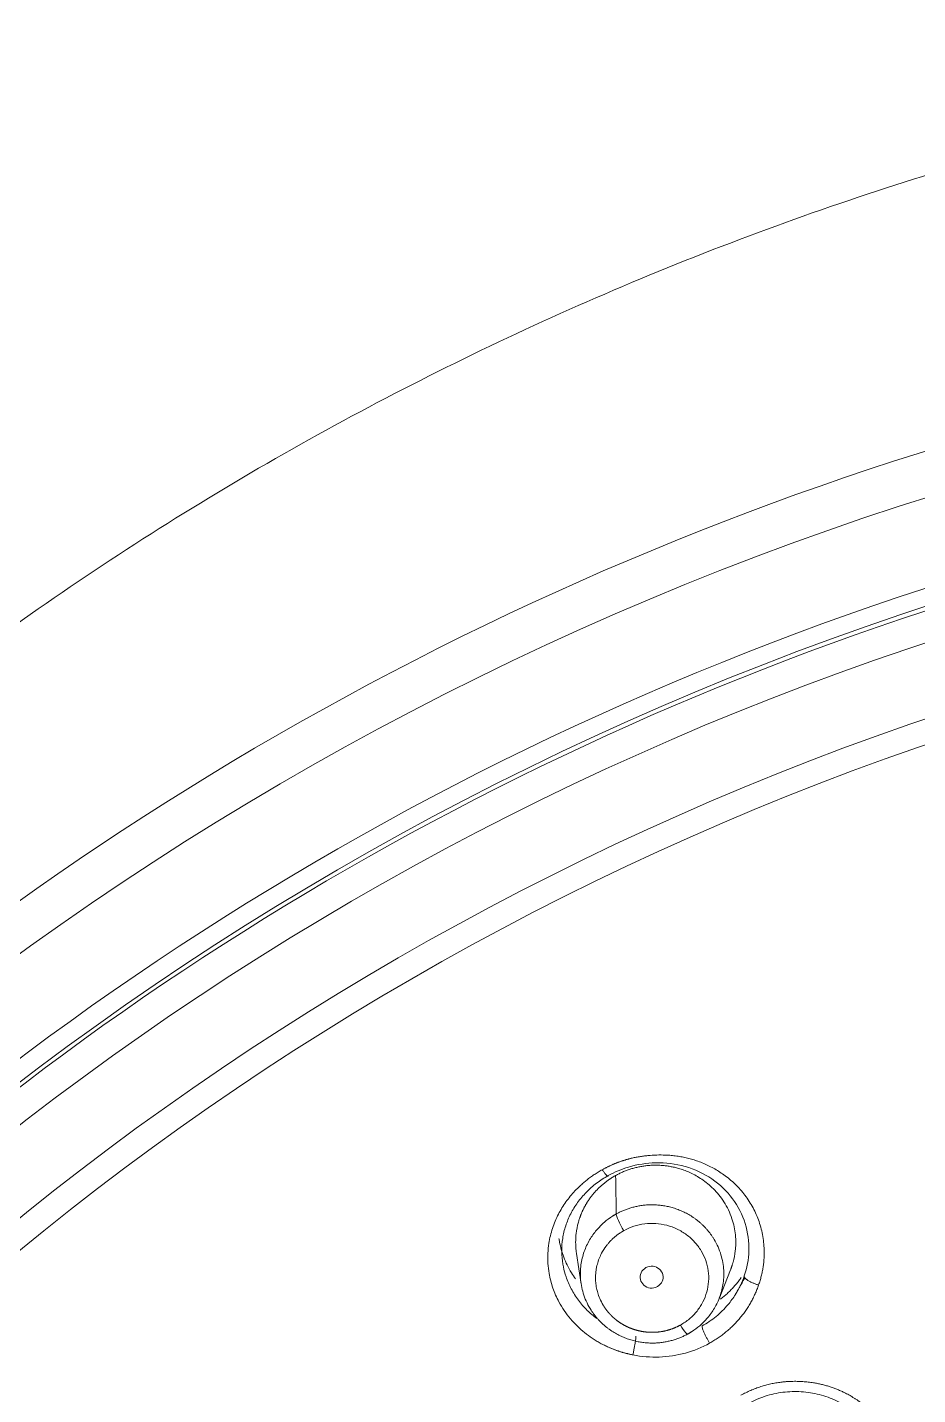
# Model space of a CAD drawing. Extents: x 6534 to 7663, y 0 to 827.
# Drawn here: x 7066.26 to 7083.89, y 572.46 to 599.53 of the extents above; entities that cross this region are included whole.
import ezdxf

# ---------------------------------------------------------------- set-up
doc = ezdxf.new("R2010")
doc.units = 0
doc.header["$LTSCALE"] = 30
doc.header["$MEASUREMENT"] = 0
doc.layers.add('1', color=7, linetype='CONTINUOUS')

msp = doc.modelspace()

# ---------------------------------------------------------------- linework, layer by layer
at = {"layer": '1', "color": 7, "linetype": 'Continuous', "lineweight": 18}
for p, q in [((7077.131693203306, 575.255444327156), (7077.224787135315, 574.6447065687166)), ((7079.95435511771, 574.3540825670066), (7080.182347776281, 574.9300883369456))]:
    msp.add_line(p, q, dxfattribs=at)
for centre, major_axis, ratio, start_param, end_param in [((7103.394459073822, 533.9208478015898), (62.57703589943, 0), 0.9614659969169174, 0, 3.141593206870928), ((7103.394459073841, 533.3074807273692), (-60.5, 3.704556567420745e-15), 0.961465996916715, 4.724169612243257, 7.004196626651515), ((7103.394459073841, 533.4449426646229), (-59.925, 3.669347971945257e-15), 0.961465996916715, 4.712388980381598, 7.853981633974484), ((7103.394459073841, 533.4449426646229), (60, 0), 0.9614659969167146, 1.582576958653465, 4.712388980385212), ((7078.068301900541, 575.7857650022361), (-0.145275561984949, 0.262473041258831), 0.1371879423912146, 0.2512741829034273, 1.813157688208931), ((7079.189912094931, 573.9179097089914), (0.1452788578649678, -0.2624712338092514), 0.1371383839065655, 4.955865852277087, 6.413130443334862)]:
    msp.add_ellipse(centre, major_axis=major_axis, ratio=ratio, start_param=start_param, end_param=end_param, dxfattribs=at)
at = {"layer": '1', "color": 7, "linetype": 'Continuous', "lineweight": 13}
for centre, major_axis, ratio, start_param, end_param in [((7103.394459073841, 533.6013644797072), (61.96284250743, 0), 0.9614659969167147, 1.570796326794897, 3.141592647523717), ((7103.394459073841, 533.3074807273701), (59.42499999999999, 0), 0.9614659969167147, 1.570796326794897, 4.701939975486441), ((7103.394459073841, 533.3074807273701), (57.94795379563, 0), 0.9614659969167149, 1.57918664313506, 4.71238898038469), ((7103.394459073841, 533.3518733314663), (57.40309474942, 0), 0.961465996916715, 1.579486275231988, 4.71238898038469)]:
    msp.add_ellipse(centre, major_axis=major_axis, ratio=ratio, start_param=start_param, end_param=end_param, dxfattribs=at)
at = {"layer": '1', "color": 7, "linetype": 'Continuous', "lineweight": 18}
for points, knots in [([(7040.495335583485, 539.0743954198838), (7040.495375012621, 540.309430454327), (7040.534796826194, 541.5291684444405), (7040.686484201206, 543.9334229945171), (7040.798743865589, 545.1180097375191), (7041.090070420118, 547.4485429585166), (7041.269138391587, 548.5944749603523), (7041.688030480564, 550.8446601210444), (7041.92785819816, 551.9489164474094), (7042.462257589615, 554.1133232350858), (7042.756832091029, 555.1734740508969), (7043.394802916262, 557.2477842420617), (7043.738198948302, 558.2619449232602), (7044.468017032275, 560.2428928300337), (7044.854436149557, 561.2096823939096), (7045.664681619643, 563.0950047734973), (7046.088504226211, 564.013545330567), (7046.968144339496, 565.802033941552), (7047.42395665303, 566.6719828571554), (7048.362356762838, 568.3632709763847), (7048.844941778659, 569.1846128408574), (7049.831911688843, 570.7790216661501), (7050.336296433697, 571.5520898611239), (7051.362140086173, 573.0505844892932), (7051.883602071682, 573.7760104967151), (7052.939138273059, 575.180118913202), (7053.473216793484, 575.858799805736), (7054.549796562025, 577.170545816813), (7055.092300860035, 577.8036104396774), (7056.181815033537, 579.0254451074811), (7056.728823316695, 579.6142161231642), (7057.549980359592, 580.4652658228574), (7057.960722739201, 580.882766774042), (7058.439644645401, 581.3560724523231), (7058.678968390118, 581.5893143717644), (7058.798587553228, 581.7050868430683), (7058.858385415593, 581.762761489636), (7058.8882812873, 581.7915459824476), (7058.90322844211, 581.805925029596), (7058.910701822235, 581.8131112544011), (7058.914438462725, 581.8167035422425), (7058.916306770544, 581.8184994800408), (7058.917240921344, 581.8193973974112), (7058.917707995965, 581.8198463432145), (7058.917908170636, 581.8200387457987), (7058.91804162038, 581.8201670135745), (7058.918085154385, 581.8202088570283), (7060.391353624219, 583.2362562935996), (7061.935578980003, 584.579582447865), (7065.149731560021, 587.1093747791838), (7066.819638995216, 588.295825456878), (7070.267654048701, 590.5017266190671), (7072.045753489288, 591.5211722196932), (7075.691867594142, 593.3845618922883), (7077.559857124787, 594.2284906248278), (7081.366919940774, 595.7340607277933), (7083.306026174405, 596.3957117632513), (7087.236181198474, 597.5323435133882), (7089.227212620797, 598.0073103628883), (7093.241699393961, 598.7678179924224), (7095.265149276751, 599.0533504100717), (7099.32495960107, 599.4339423720653), (7101.361314811398, 599.5289927203166), (7103.394459970206, 599.5291235079126)], [0, 0, 0, 0, 0.03125000000024419, 0.03125000000024419, 0.06250000000048839, 0.06250000000048839, 0.09375000000073258, 0.09375000000073258, 0.1250000000009767, 0.1250000000009767, 0.1562500000012209, 0.1562500000012209, 0.1875000000014651, 0.1875000000014651, 0.2187500000017093, 0.2187500000017093, 0.2500000000019535, 0.2500000000019535, 0.2812500000021977, 0.2812500000021977, 0.3125000000024419, 0.3125000000024419, 0.3437500000026861, 0.3437500000026861, 0.3750000000029302, 0.3750000000029302, 0.4062500000031744, 0.4062500000031744, 0.4375000000034186, 0.4375000000034186, 0.4687500000036628, 0.4687500000036628, 0.4843750000037849, 0.4921875000038459, 0.4960937500038763, 0.4980468750038917, 0.4990234375038993, 0.4995117187539029, 0.4997558593789049, 0.4998779296914058, 0.499938964847656, 0.4999694824257812, 0.4999847412148437, 0.4999923706093749, 0.4999961853066406, 0.4999961853066406, 0.5000000000039063, 0.5000000000039063, 0.562500000003418, 0.562500000003418, 0.6250000000029298, 0.6250000000029298, 0.6875000000024415, 0.6875000000024415, 0.7500000000019531, 0.7500000000019531, 0.8125000000014648, 0.8125000000014648, 0.8750000000009766, 0.8750000000009766, 0.9375000000004883, 0.9375000000004883, 1, 1, 1, 1]), ([(7077.760654142265, 576.7947041895764), (7077.887165211493, 576.8649245961574), (7078.190846234127, 576.9924722293308), (7078.717622404554, 577.075202046331), (7079.296206923289, 577.0016935618828), (7079.829210023788, 576.7541776871735), (7080.244940535671, 576.3575732553277), (7080.500276461714, 575.8564424987162), (7080.572956224225, 575.3186982008879), (7080.508713917177, 574.9674787904955), (7080.454107375454, 574.8070733988457)], [0, 0, 0, 0, 0.09819193292915161, 0.2204541814239058, 0.3538519595590454, 0.4891402234744932, 0.622712054135574, 0.7537966507390216, 0.8824981850880207, 1, 1, 1, 1]), ([(7077.906932393988, 576.7967725860831), (7077.918198163903, 576.8029270046127), (7077.940754036248, 576.8152491343699), (7077.975210756233, 576.8327301103986), (7078.010146710317, 576.8494832996375), (7078.045587173183, 576.8654204801128), (7078.081501536954, 576.8805460285453), (7078.117873559221, 576.8948399155347), (7078.154682487425, 576.9082891790222), (7078.191908141791, 576.9208794842871), (7078.229529558499, 576.9325974132703), (7078.267525364617, 576.9434298696119), (7078.305873688196, 576.9533642589317), (7078.344552193994, 576.9623884606012), (7078.3835380861, 576.970490855429), (7078.42280812016, 576.9776603381624), (7078.462338613688, 576.9838863338969), (7078.502105457595, 576.9891588132355), (7078.542084128071, 576.9934683075703), (7078.582249699073, 576.9968059240914), (7078.62257685533, 576.9991633606082), (7078.66303990591, 577.0005329201367), (7078.703612798309, 577.0009075252506), (7078.744269133122, 577.0002807321666), (7078.784982179144, 576.9986467445378), (7078.82572488937, 576.9960004270197), (7078.866469916211, 576.9923373182482), (7078.907189632127, 576.9876536445067), (7078.947856132516, 576.9819463292174), (7078.988441307519, 576.975213016372), (7079.028916658224, 576.9674520400099), (7079.069254072318, 576.9586625938232), (7079.128236538088, 576.9442455818794), (7079.208268103244, 576.9210080049029), (7079.310790191954, 576.8840075809894), (7079.419089649984, 576.8361112612779), (7079.531647237928, 576.7756743713753), (7079.646578140682, 576.7011063475461), (7079.761594773366, 576.6109453299055), (7079.873984184853, 576.5039604696026), (7079.980612289242, 576.3792002718255), (7080.114061496661, 576.1832222593162), (7080.232612422827, 575.9154735969009), (7080.291455139744, 575.595176180484), (7080.285377646116, 575.3181694010859), (7080.251473652684, 575.1454356686154), (7080.226568738473, 575.0583676214551), (7080.220400950464, 575.037924976717), (7080.213944229743, 575.0175895376788), (7080.207200773722, 574.9973646038584), (7080.200172866384, 574.9772539485157), (7080.19286282854, 574.9572611621702), (7080.187219612044, 574.9424862978467), (7080.184037022023, 574.9343685378863), (7080.183440513423, 574.9328543492315)], [0, 0, 0, 0, 0.009977152267293826, 0.01997585381186238, 0.02999613905265555, 0.04003804242896191, 0.050101598401034, 0.06018684145068962, 0.07029380608191242, 0.08042252682146328, 0.09057303821945976, 0.1007453748499764, 0.1109395713116215, 0.1211556622281207, 0.1313936822488898, 0.1416536660496081, 0.1519356483327796, 0.1622396638282983, 0.1725657472939997, 0.1829139335162182, 0.1932842573103332, 0.2036767535213102, 0.2140914570242411, 0.2245284027248808, 0.2349876255601726, 0.2454691604987795, 0.2559730425416045, 0.266499306722307, 0.2770479881078175, 0.2876191217988472, 0.2982127429303947, 0.3088288866722455, 0.3194675882294717, 0.3450771297115869, 0.3731688508550203, 0.4037442441292488, 0.4368049302541291, 0.4723526690310947, 0.5103893666180854, 0.5509170805522745, 0.5939380232981843, 0.6394545648019403, 0.7382322586728326, 0.8244477109200401, 0.8980538572845586, 0.9590120535341338, 0.964701040683793, 0.9703837556618091, 0.9760601970319853, 0.9817303633744386, 0.9873942532856248, 0.9930518653783732, 0.9987031982819145, 1, 1, 1, 1]), ([(7076.871206723485, 574.9873389150916), (7076.867550635641, 575.0051840723613), (7076.864201990545, 575.023075449632), (7076.846855232512, 575.1253774537727), (7076.8393711078, 575.2105882571909), (7076.838207175261, 575.3809366118571), (7076.844563158224, 575.4660685588447), (7076.870915627388, 575.6345606012496), (7076.890897880756, 575.7179229254039), (7076.944142323293, 575.8812079303739), (7076.977446957253, 575.9611275473135), (7077.056692818824, 576.1158773531188), (7077.102608577701, 576.1907093805839), (7077.206114147596, 576.3336572555572), (7077.263742452467, 576.4017579067272), (7077.389512179507, 576.5297110209935), (7077.457622524542, 576.5895757526146), (7077.602819607687, 576.6996733592846), (7077.6799596578, 576.749880775546), (7077.76068977938, 576.7946449621409)], [0, 0, 0, 0, 0.0258751233968561, 0.0258751233968561, 0.1476407329722491, 0.1476407329722491, 0.2694063425476421, 0.2694063425476421, 0.3911719521230351, 0.3911719521230351, 0.5129375616984281, 0.5129375616984281, 0.634703171273821, 0.634703171273821, 0.756468780849214, 0.756468780849214, 0.878234390424607, 0.878234390424607, 1, 1, 1, 1]), ([(7077.131650024543, 575.255736899645), (7077.125810852949, 575.2940822124974), (7077.111223226, 575.4242008565288), (7077.115791032314, 575.6320275303397), (7077.149754484671, 575.8048699913684), (7077.174711281648, 575.8920542065434), (7077.180883162799, 575.9124960129307), (7077.187343602533, 575.9328299994017), (7077.194090429782, 575.9530528953751), (7077.201121348657, 575.9731609610567), (7077.208434038144, 575.9931506378175), (7077.216026126516, 576.0130183748201), (7077.223895199255, 576.0327606759706), (7077.232038798019, 576.0523740879185), (7077.240454422007, 576.0718552038056), (7077.249139528684, 576.0912006627855), (7077.258091534683, 576.1104071506529), (7077.267307816656, 576.129471400161), (7077.276785712149, 576.1483901914012), (7077.286522520464, 576.1671603521481), (7077.296515503533, 576.1857787581994), (7077.306761886784, 576.204242333693), (7077.317258860015, 576.2225480514144), (7077.328003578267, 576.2406929330923), (7077.338993162688, 576.2586740496749), (7077.350224701411, 576.2764885215943), (7077.361695250424, 576.2941335190176), (7077.373401834438, 576.3116062620852), (7077.385341447762, 576.3289040211312), (7077.397511055166, 576.3460241168946), (7077.409907592753, 576.3629639207143), (7077.422527968828, 576.3797208547112), (7077.435369064759, 576.3962923919585), (7077.448427735837, 576.4126760566346), (7077.461700812151, 576.4288694241691), (7077.475185099435, 576.4448701213673), (7077.488877379928, 576.4606758265313), (7077.502774413235, 576.4762842695595), (7077.51687293717, 576.4916932320407), (7077.531169668613, 576.5069005473297), (7077.545661304353, 576.5219041006126), (7077.560344521932, 576.5367018289617), (7077.575215980482, 576.5512917213741), (7077.590272321566, 576.5656718188029), (7077.605510170008, 576.5798402141704), (7077.620926134719, 576.5937950523753), (7077.636516809527, 576.6075345302847), (7077.652278773993, 576.6210568967144), (7077.668208594231, 576.6343604523986), (7077.684302823713, 576.6474435499526), (7077.70055800409, 576.6603045938004), (7077.716970665952, 576.672942040178), (7077.733537329772, 576.6853543968145), (7077.750254506158, 576.6975402237454), (7077.76711869865, 576.7094981298701), (7077.784126397018, 576.7212267853015), (7077.801274105898, 576.7327248748456), (7077.818558241792, 576.7439912707496), (7077.835975520426, 576.7550243884834), (7077.853521517216, 576.7658245861899), (7077.87119603398, 576.7763852245712), (7077.888983108262, 576.7867259734162), (7077.900951600675, 576.7934250036383), (7077.906932393986, 576.7967725860872)], [0, 0, 0, 0, 0.06387296555597288, 0.2155849419791053, 0.3414474699668297, 0.3531749951731586, 0.3648892210646011, 0.3765901587306967, 0.3882778192549716, 0.3999522137149693, 0.4116133531823017, 0.4232612487226978, 0.4348959113960383, 0.4465173522564075, 0.458125582352142, 0.4697206127258645, 0.4813024544145481, 0.4928711184495367, 0.5044266158566093, 0.5159689576560343, 0.5274981548625888, 0.539014218485628, 0.5505171595291283, 0.5620069889917177, 0.5734837178667501, 0.5849473571423329, 0.5963979178013736, 0.6078354108216472, 0.6192598471758304, 0.6306712378315412, 0.6420695937514073, 0.6534549258930982, 0.6648272452093916, 0.6761865626481988, 0.6875328891526369, 0.6988662356610645, 0.7101866131071366, 0.721494032419861, 0.7327885045236208, 0.7440700403382748, 0.7553386507791537, 0.7665943467571527, 0.7778371391787517, 0.7890670389460953, 0.8002840569570201, 0.811488204105119, 0.822679491279792, 0.8338579293662983, 0.845023529245803, 0.8561763017954337, 0.867316257888346, 0.8784434083937462, 0.8895577641769775, 0.9006593360995505, 0.911748135019215, 0.9228241717899964, 0.9338874572622622, 0.9449380022827716, 0.95597581769473, 0.9670009143378535, 0.9780133030484056, 0.989012994659269, 1, 1, 1, 1]), ([(7079.338961609481, 573.660412847004), (7079.343993670871, 573.6632355090683), (7079.354026083326, 573.6688630457488), (7079.368889606758, 573.6775019321071), (7079.383556718094, 573.6862462855215), (7079.398017968772, 573.6951078869142), (7079.4637725927, 573.7364747440938), (7079.580575971208, 573.8230145647431), (7079.734984887928, 573.9777255671179), (7079.872925195084, 574.1711000961509), (7079.981664423102, 574.4032116829467), (7080.047096574837, 574.670633194783), (7080.054608148149, 574.9654947577897), (7079.990778364335, 575.2744846606915), (7079.887778527502, 575.4894956676749), (7079.803727177194, 575.6145721219741), (7079.769451146452, 575.6611914416903), (7079.733533859635, 575.7059823990189), (7079.696087932444, 575.7489144320007), (7079.657227659924, 575.7899554869996), (7079.617065598057, 575.8290815525011), (7079.575713096901, 575.8662738712824), (7079.533279815863, 575.9015193976375), (7079.489873533936, 575.9348103881589), (7079.445599907714, 575.9661442140346), (7079.400562268467, 575.9955231090853), (7079.354861433613, 576.0229539305542), (7079.30859553855, 576.048447913759), (7079.261859886583, 576.0720204269651), (7079.214746816841, 576.0936907260725), (7079.167345589458, 576.1134817104175), (7079.119742287393, 576.1314196804583), (7079.072019734214, 576.1475340981519), (7079.024257427171, 576.1618573507631), (7078.976531484823, 576.1744245187542), (7078.928914608529, 576.1852731483755), (7078.881476057053, 576.1944430294839), (7078.834281633553, 576.201975979086), (7078.787393684239, 576.2079156310242), (7078.740871107944, 576.2123072321851), (7078.694769375914, 576.2151974455451), (7078.64914056107, 576.2166341603302), (7078.60403337607, 576.2166663095118), (7078.55949321946, 576.2153436948179), (7078.515562229243, 576.2127168193952), (7078.472279343228, 576.2088367282263), (7078.429680365502, 576.2037548563467), (7078.38779803839, 576.1975228849301), (7078.346662119419, 576.1901926051055), (7078.306299462391, 576.1818157899093), (7078.266734103009, 576.1724440727335), (7078.227987345093, 576.1621288379179), (7078.190077859356, 576.1509211024295), (7078.153021748676, 576.1388714650279), (7078.116832746091, 576.1260298430502), (7078.081521935926, 576.1124460189062), (7078.04709922338, 576.098167261026), (7078.013568422352, 576.0832466620536), (7077.980945647531, 576.067712376343), (7077.94919264463, 576.0516796088291), (7077.928546933617, 576.0404351932716), (7077.918302885817, 576.0348559070749)], [0, 0, 0, 0, 0.003921000545084681, 0.007817292290330598, 0.01168887594170508, 0.01553575219348022, 0.01935792172815589, 0.0645734700890067, 0.1143709538807763, 0.1687502678156348, 0.2277112995391251, 0.2912537746686522, 0.3593770619688182, 0.4320799400124337, 0.5093603261506285, 0.5227661516119365, 0.5360504364814543, 0.5492131542229054, 0.562254279698988, 0.5751737891221093, 0.5879716600059914, 0.6006478711181359, 0.6132024024331837, 0.6256352350871179, 0.6379463513323721, 0.6501357344937961, 0.6622033689255253, 0.6741492399687279, 0.6859733339102364, 0.6976756379420805, 0.7092561401219126, 0.7207148293343326, 0.7320516952531116, 0.7432667283043214, 0.7543599196303697, 0.7653312610549495, 0.7761807450489027, 0.786908364696988, 0.7975141136655948, 0.80799798617135, 0.8183599769506763, 0.8286000812302757, 0.8387182946985393, 0.8487146134779112, 0.8585890340981928, 0.8683415534707879, 0.8779721688639235, 0.8874808778788084, 0.8968676784267774, 0.9061325687074081, 0.9152755471876098, 0.92429661258171, 0.9331957638325465, 0.9419730000935563, 0.9506283207118877, 0.9591617252125524, 0.9675732132836158, 0.9758627847624366, 0.984030439623, 0.9920761779643271, 1, 1, 1, 1]), ([(7077.918301249929, 576.0348589456248), (7077.913336430298, 576.0320742276667), (7077.903399820816, 576.0265008822239), (7077.888619728282, 576.0179142512393), (7077.873921090177, 576.0091551515593), (7077.859315843417, 576.0002079664246), (7077.792810361913, 575.9583659314494), (7077.674990258191, 575.870897506768), (7077.519844651404, 575.7147136788626), (7077.382008481731, 575.5201348105024), (7077.274023634187, 575.2873652790117), (7077.209672546355, 575.02006020813), (7077.203121069272, 574.7262037182104), (7077.267260232802, 574.419030964129), (7077.369756237968, 574.2054089178005), (7077.453256434025, 574.0810715067641), (7077.487408268062, 574.0345774814709), (7077.523194489225, 573.9898969376859), (7077.56050395419, 573.9470604318344), (7077.599223970356, 573.9061000881125), (7077.639243486576, 573.8670401093227), (7077.68045261213, 573.8298995443461), (7077.722743080702, 573.7946918270613), (7077.766008439501, 573.7614251773525), (7077.810144286205, 573.7301027816497), (7077.855048468851, 573.7007230374647), (7077.900621271609, 573.6732797852874), (7077.946765580929, 573.6477625466991), (7077.993387034125, 573.624156762397), (7078.040394150552, 573.6024440305541), (7078.087698446025, 573.5826023442655), (7078.135214531093, 573.5646063273184), (7078.182860193803, 573.5484274675077), (7078.230556467597, 573.534034346781), (7078.27822768503, 573.5213928675748), (7078.325801518004, 573.5104664747373), (7078.37320900518, 573.5012163725219), (7078.420384567309, 573.4936017361647), (7078.46726601115, 573.487579917632), (7078.513794522692, 573.4831066451629), (7078.55991465037, 573.4801362162921), (7078.605574278948, 573.4786216840771), (7078.650724594772, 573.4785150363123), (7078.695320043033, 573.4797673675316), (7078.739318277686, 573.4823290436752), (7078.782680104686, 573.4861498592973), (7078.825369419121, 573.4911791872696), (7078.867353136871, 573.4973661209056), (7078.908601121308, 573.5046596086195), (7078.949086105813, 573.5130085807218), (7078.988783611752, 573.5223620699699), (7079.027671865815, 573.5326693202001), (7079.065731704661, 573.5438799042045), (7079.102946513281, 573.5559437738793), (7079.139302029445, 573.5688115248008), (7079.174786629249, 573.5824338441012), (7079.20938984737, 573.596763911828), (7079.24310734345, 573.6117489781705), (7079.275922315986, 573.6273614537818), (7079.307872931583, 573.6434856635019), (7079.328649249079, 573.654800369935), (7079.33896017181, 573.6604156606995)], [0, 0, 0, 0, 0.003868486148204387, 0.007742403349030775, 0.01162175162062742, 0.01550653098029511, 0.01939674144434143, 0.06511034014470028, 0.1152657553827948, 0.1698603564879274, 0.2288909761802252, 0.2923537588222281, 0.360243971064279, 0.4325557763056895, 0.5092819739911921, 0.5226462662822722, 0.5358905780024846, 0.5490149120683901, 0.5620192723476922, 0.5749036636100429, 0.5876680914787462, 0.6003125623833433, 0.6128370835130978, 0.6252416627713754, 0.6375263087309142, 0.6496910305899996, 0.6617358381295342, 0.6736607416710076, 0.6854657520353646, 0.6971508805027867, 0.7087161387733556, 0.7201615389286538, 0.7314870933942393, 0.742692814903048, 0.7537787164597001, 0.764744811305717, 0.7755911128856519, 0.7863176348141376, 0.7969243908438426, 0.8074113948343565, 0.8177786607219915, 0.8280262024905057, 0.8381540341427609, 0.8481621696733016, 0.8580506230418723, 0.8678194081478705, 0.8774685388057405, 0.8869980287213141, 0.8964078914690997, 0.9056981404705364, 0.9148687889731928, 0.9239198500309534, 0.9328513364851722, 0.9416632609468109, 0.9503556357795742, 0.9589284730840436, 0.9673817846828384, 0.9757155821067839, 0.9839298765821397, 0.9920246790188716, 1, 1, 1, 1]), ([(7076.783012118318, 575.5520819708186), (7076.786762252476, 575.5274516734321), (7076.799642925556, 575.4530996023736), (7076.829435930954, 575.3277596106877), (7076.879486800598, 575.1757401953837), (7076.946117962592, 575.0210748557733), (7077.024433436216, 574.8774077736452), (7077.084024353349, 574.7874858843184), (7077.112485425798, 574.7479254593636)], [0, 0, 0, 0, 0.0856812779441215, 0.2593898814641321, 0.4421473126534854, 0.6339627281628604, 0.8348457938487271, 1, 1, 1, 1]), ([(7079.984195877017, 574.3476382619247), (7079.994591741096, 574.3556726728984), (7080.016097972844, 574.3726407601407), (7080.048250086007, 574.3991187818783), (7080.080688939921, 574.4270448138245), (7080.112551282771, 574.4557156842961), (7080.143817044367, 574.485122018129), (7080.174466264091, 574.5152539167002), (7080.20447910307, 574.5461009595406), (7080.233835858849, 574.5776522023843), (7080.262516979597, 574.6098961766106), (7080.290503078617, 574.6428208887555), (7080.317774948964, 574.676413820459), (7080.344313578188, 574.7106619287556), (7080.368505871003, 574.7433945404332), (7080.383667661134, 574.7648244101288), (7080.390391023484, 574.7745178926916)], [0, 0, 0, 0, 0.06620878231787757, 0.1380941237155604, 0.2101455812248141, 0.2823631480223215, 0.3547468154638745, 0.4272965730934378, 0.5000124086522695, 0.5728943080878649, 0.6459422555627985, 0.7191562334635614, 0.7925362224092718, 0.8660822012602339, 0.9397941471265812, 1, 1, 1, 1]), ([(7080.537352255881, 572.2811408786515), (7080.642101085334, 572.3393135499841), (7080.752820083034, 572.3875031406401), (7080.981881787409, 572.4623308797786), (7081.100244349074, 572.4889054433174), (7081.340157948087, 572.5193127644188), (7081.461682040515, 572.5232332620421), (7081.703157403825, 572.5082017068048), (7081.823100460391, 572.4891827667502), (7082.056854492683, 572.4291724349173), (7082.170648150946, 572.3881484817189), (7082.387661017726, 572.2854476098842), (7082.490920889135, 572.2238632709164), (7082.68296261996, 572.0825741155936), (7082.771679496134, 572.0027959564081), (7082.931300401646, 571.8282001661632), (7083.002208994537, 571.7333966354449), (7083.123272278855, 571.5322356294155), (7083.173501247003, 571.4259230775965), (7083.251495135739, 571.2059513469608), (7083.279158985904, 571.0922662938547), (7083.310903711021, 570.8618564155472), (7083.315043025172, 570.7451472957223), (7083.299392597462, 570.5131909156648), (7083.279640783773, 570.39794187095), (7083.217219201011, 570.1733065124067), (7083.174462151699, 570.06394904742), (7083.118688809845, 569.9551794758959), (7083.116382821535, 569.9507294213777), (7083.114057475401, 569.9462886917404)], [0, 0, 0, 0, 0.07667094982210117, 0.07667094982210117, 0.1533418996442023, 0.1533418996442023, 0.2300128494663035, 0.2300128494663035, 0.3066837992884047, 0.3066837992884047, 0.3833547491105058, 0.3833547491105058, 0.460025698932607, 0.460025698932607, 0.5366966487547081, 0.5366966487547081, 0.6133675985768093, 0.6133675985768093, 0.6900385483989105, 0.6900385483989105, 0.7667094982210116, 0.7667094982210116, 0.8433804480431129, 0.8433804480431129, 0.920051397865214, 0.920051397865214, 0.9967223476873152, 0.9967223476873152, 1, 1, 1, 1])]:
    msp.add_open_spline(points, degree=3, knots=knots, dxfattribs=at)
at = {"layer": '1', "color": 7, "linetype": 'Continuous', "lineweight": 13}
for points, degree, knots in [([(7077.642062737253, 576.9108506600728), (7077.649269041039, 576.9148236994556), (7077.663650543303, 576.9227526289847), (7077.685338759322, 576.9343640578791), (7077.707051409283, 576.9457353474904), (7077.728799759759, 576.9568483445746), (7077.750580326277, 576.9677078127756), (7077.772393557324, 576.9783124091941), (7077.794238859276, 576.988662412562), (7077.816115921294, 576.9987576651565), (7077.838024362438, 577.0085981209572), (7077.859963825662, 577.0181836996212), (7077.881933952761, 577.027514325388), (7077.903934391042, 577.0365899167082), (7077.925964791534, 577.0454103890083), (7077.948024809459, 577.0539756539561), (7077.970114104093, 577.0622856196564), (7077.992232338802, 577.0703401905962), (7078.01437918101, 577.0781392676936), (7078.036554302215, 577.0856827481794), (7078.058757377938, 577.0929705260314), (7078.080988087869, 577.1000024903974), (7078.103246115255, 577.1067785314854), (7078.12553114918, 577.1132985186805), (7078.147842876038, 577.1195623819854), (7078.170181011199, 577.1255698090522), (7078.19254518115, 577.1313213726594), (7078.233849894667, 577.14145461829), (7078.294895126523, 577.1548603089991), (7078.376536998123, 577.1697166947743), (7078.460202883782, 577.1819233904894), (7078.57458894038, 577.1946580509043), (7078.719164983618, 577.2036145073575), (7078.872719327592, 577.2029494403128), (7079.004829686439, 577.1947942114912), (7079.115391697141, 577.182462253792), (7079.223881589311, 577.1648205710676), (7079.330286044677, 577.1418444254064), (7079.434604395577, 577.1135531725913), (7079.541714195651, 577.0782626183882), (7079.651078115066, 577.0354112759164), (7079.762054204364, 576.9843780126666), (7079.869528928319, 576.9270930565303), (7079.973514699795, 576.8635736211277), (7080.081654412792, 576.7885668140812), (7080.191709062948, 576.7011331378276), (7080.300830745005, 576.6000843225997), (7080.400834782079, 576.4920748408326), (7080.492460751039, 576.3763368420159), (7080.57503358628, 576.2533467902463), (7080.647589787895, 576.1234929990583), (7080.709206573214, 575.9884453750296), (7080.760306150819, 575.8471197111771), (7080.800622701699, 575.7008282438064), (7080.829424918278, 575.5507672322606), (7080.846025848047, 575.3994627391385), (7080.849501432554, 575.2830811464032), (7080.847787518955, 575.2024994294366), (7080.845748114547, 575.1578197402073), (7080.842636183987, 575.1132057000309), (7080.8384499106, 575.0686574800798), (7080.833192015351, 575.024176016404), (7080.826863962916, 574.9797619053074), (7080.819467559647, 574.9354156850295), (7080.811004349058, 574.8911378145135), (7080.801476431602, 574.8469284776497), (7080.790883778738, 574.80278839216), (7080.779234195932, 574.7587157588314), (7080.766505971238, 574.7147177137936), (7080.7527880969, 574.670767332726), (7080.742790644625, 574.6416406181365), (7080.737779898141, 574.6270422405992)], 3, [0, 0, 0, 0, 0.0048317076895481, 0.009642559784066593, 0.01443303990145254, 0.01920363846842453, 0.02395485267845554, 0.02868718644204023, 0.033401150328587, 0.0380972615000855, 0.04277604363610278, 0.04743802685019312, 0.0520837475973274, 0.05671374857249301, 0.06132857859996039, 0.06592879251367362, 0.07051495102815643, 0.07508762060044412, 0.07964737328253138, 0.08419478656478932, 0.08873044321023094, 0.09325493107970063, 0.09776884294823979, 0.1022727763126723, 0.1067673331907207, 0.1112531199118382, 0.1157307468999435, 0.1202008284486152, 0.1359930644964719, 0.1520754820485717, 0.1684703052300797, 0.1851984823314019, 0.2191072252410224, 0.2528935164175266, 0.2749249808928056, 0.2967030029356323, 0.318284733571671, 0.3397289219866121, 0.3610954518507064, 0.382444831334297, 0.4069202485173714, 0.4313346881136439, 0.4557687306207076, 0.4803023909744027, 0.5050142992560736, 0.5356039499138447, 0.5658054224757813, 0.5957774812459664, 0.6256799161851618, 0.6563289660786233, 0.6867420144917171, 0.7170972179231386, 0.7475703875402965, 0.7790739672699164, 0.8102168707110442, 0.841177264757058, 0.8721340014099757, 0.8812241995518812, 0.8903015101571959, 0.8993708472330767, 0.9084371266975522, 0.9175052589531504, 0.9265801414761214, 0.9356666514811719, 0.9447696387204602, 0.9538939184730932, 0.9630442647780507, 0.9722254039592777, 0.9814420084864363, 0.9906986912096517, 1, 1, 1, 1]), ([(7078.247766553211, 573.2448379201342), (7078.23966071344, 573.2464890491551), (7078.223479856395, 573.2497850287696), (7078.19932228044, 573.2550163175383), (7078.175307998938, 573.2604464231063), (7078.151441671109, 573.2660966041872), (7078.12772205181, 573.2719614281546), (7078.104149476586, 573.2780425718747), (7078.080723866999, 573.2843398141135), (7078.057445262275, 573.2908534363182), (7078.034313677608, 573.2975835826242), (7078.011329141949, 573.3045304304728), (7077.988491687947, 573.3116941451003), (7077.965801354643, 573.3190748916618), (7077.943258186787, 573.3266728319827), (7077.920862234955, 573.3344881254102), (7077.898613555828, 573.3425209285697), (7077.876512211046, 573.3507713954241), (7077.854558271559, 573.359239677206), (7077.83275180148, 573.3679259225528), (7077.811092918222, 573.3768302769622), (7077.789581568746, 573.3859528847611), (7077.746994920589, 573.4045737671495), (7077.683956539981, 573.4342454310449), (7077.601752138644, 573.4774772699689), (7077.521258496298, 573.5244455683774), (7077.416148927328, 573.5921202012169), (7077.290199725193, 573.6852052667418), (7077.145104865198, 573.8133867736451), (7077.00905232472, 573.9582781000804), (7076.885700332194, 574.120615926171), (7076.763994666171, 574.3221374643376), (7076.656529904318, 574.5679283651557), (7076.590672046785, 574.8258980164023), (7076.563102344575, 575.0568650314167), (7076.561293134231, 575.256606460729), (7076.57986626067, 575.4393931787249), (7076.612410008231, 575.6040053740608), (7076.653919056673, 575.7499018293206), (7076.707452837816, 575.8926091695116), (7076.771007521998, 576.0276834201031), (7076.842423304513, 576.154541700942), (7076.920046476623, 576.2726102009469), (7077.005682696844, 576.385016737077), (7077.099262259074, 576.4917418974269), (7077.177120513425, 576.5692815305006), (7077.234181139112, 576.6213552175609), (7077.267507441707, 576.6505084948303), (7077.301588139111, 576.679102526633), (7077.336423891705, 576.7071349410903), (7077.3720124107, 576.7346048493068), (7077.408352250674, 576.7615107636484), (7077.445441473659, 576.7878516394289), (7077.483279193615, 576.813624784701), (7077.521860707743, 576.8388332250447), (7077.561195556566, 576.8634581346282), (7077.601239628689, 576.8875625468709), (7077.628427294405, 576.903072131005), (7077.642062737253, 576.9108506600728)], 3, [0, 0, 0, 0, 0.004820815066733497, 0.009623298959349972, 0.01440798107729341, 0.01917539732098705, 0.0239260900229575, 0.02866060787047393, 0.03337950581949037, 0.03808334499970357, 0.04277269261081149, 0.04744812180967278, 0.05211021158862224, 0.05675954664464151, 0.06139671723947444, 0.06602231905096996, 0.07063695301526934, 0.07524122516046715, 0.07983574643138268, 0.08442113250606534, 0.08899800360387979, 0.09356698428566267, 0.09812870324602205, 0.1162800461932719, 0.134502005746883, 0.1528340530070102, 0.1713151399681288, 0.2085472550450159, 0.2459215313699881, 0.2872211880954862, 0.3284484661852993, 0.3700459263492484, 0.4319190812780286, 0.494702093470448, 0.5368054404126629, 0.5787714708164254, 0.621015710467046, 0.6529161017832878, 0.6846349079521582, 0.7163476482277127, 0.7482296758125847, 0.777422268752555, 0.8062937913786302, 0.8349672177566958, 0.8635675706338715, 0.8922202945856282, 0.9010214011731597, 0.9098430065024108, 0.9186889061539906, 0.9275628588147397, 0.936468581867779, 0.9454097472242706, 0.9543899774162892, 0.9634128419657468, 0.9724818540420421, 0.981600467416479, 0.9907720737191454, 1, 1, 1, 1]), ([(7077.642061773579, 576.9108547345077), (7077.644898722688, 576.9064633736125), (7077.660370684133, 576.8827743427323), (7077.6802286526, 576.8543632092492), (7077.699689518404, 576.8289409398299), (7077.712226042509, 576.8137501447195), (7077.723614089697, 576.8011606297955), (7077.737956564372, 576.7873317870867), (7077.75271543172, 576.7779705178068), (7077.759955698324, 576.782955516654), (7077.76069441422, 576.7919609019332), (7077.760652026093, 576.7947030150299)], 3, [0, 0, 0, 0, 0.03963123089284978, 0.2190960274460355, 0.3088284257226285, 0.3985608239992214, 0.4882932222758145, 0.5780256205524074, 0.7574904171055933, 0.9369552136587792, 1, 1, 1, 1]), ([(7078.068211610729, 575.7034250207021), (7078.131791427882, 575.7386156016441), (7078.198971620579, 575.7677895360234), (7078.337961726842, 575.8129876102753), (7078.409768214557, 575.8290106361078), (7078.555255978448, 575.847291457655), (7078.628933668619, 575.8495488027907), (7078.775336973399, 575.8402109756757), (7078.848058979438, 575.8286160335947), (7078.989760582232, 575.7920178420322), (7079.058736686308, 575.7670154946386), (7079.19029974205, 575.7045611559688), (7079.252883450935, 575.6671107040861), (7079.369260114694, 575.5811964910727), (7079.423050201106, 575.5327348475771), (7079.519775305092, 575.4266571472685), (7079.56270793858, 575.3690437050818), (7079.636070312774, 575.2468725418607), (7079.666498245242, 575.1823178321242), (7079.713683108379, 575.0487407076621), (7079.730438876038, 574.9797215853678), (7079.749635833663, 574.8398636270845), (7079.75207655047, 574.7690282383369), (7079.742549056367, 574.6282555569655), (7079.730581080305, 574.5583217341282), (7079.692694696202, 574.4220355352222), (7079.666777222003, 574.3556865183541), (7079.601985591283, 574.2291158673215), (7079.563113031765, 574.1688973528858), (7079.473902105361, 574.0568985448081), (7079.423565937366, 574.005121011724), (7079.313358591814, 573.911991243785), (7079.25349013067, 573.8706413043997), (7079.190002484318, 573.8352975521952)], 3, [0, 0, 0, 0, 0.0625, 0.0625, 0.125, 0.125, 0.1875, 0.1875, 0.25, 0.25, 0.3125, 0.3125, 0.375, 0.375, 0.4375, 0.4375, 0.5, 0.5, 0.5625, 0.5625, 0.625, 0.625, 0.6875, 0.6875, 0.75, 0.75, 0.8125, 0.8125, 0.875, 0.875, 0.9375, 0.9375, 1, 1, 1, 1]), ([(7079.190002483753, 573.8352978972166), (7079.185076133652, 573.8325986490531), (7079.175245515196, 573.8272122517678), (7079.160373930747, 573.8194234775583), (7079.145458474721, 573.8118696845363), (7079.13049250827, 573.8045690431177), (7079.115484019234, 573.7975150933462), (7079.100437010142, 573.7907078306184), (7079.085356450473, 573.7841454356344), (7079.070246957775, 573.777826478195), (7079.055113147764, 573.7717493336363), (7079.039959540354, 573.7659123410044), (7079.024790583943, 573.7603137638248), (7079.009610648292, 573.7549518033879), (7078.994424025839, 573.7498245980255), (7078.979234930841, 573.7449302260998), (7078.964047499157, 573.7402667079728), (7078.948865787936, 573.7358320082244), (7078.93369377538, 573.7316240377745), (7078.918535360572, 573.7276406560009), (7078.903394363335, 573.7238796728302), (7078.888274524149, 573.7203388508065), (7078.873179504106, 573.7170159071279), (7078.858112884921, 573.71390851567), (7078.84307816898, 573.7110143089681), (7078.828078779434, 573.7083308801843), (7078.813118060328, 573.7058557850437), (7078.798199276783, 573.7035865437379), (7078.783325615208, 573.7015206428068), (7078.768500183549, 573.6996555369901), (7078.753726011582, 573.6979886510467), (7078.739006051237, 573.696517381547), (7078.724343176956, 573.6952390986348), (7078.709740186087, 573.6941511477603), (7078.69519979931, 573.6932508513814), (7078.680724661091, 573.6925355106323), (7078.666317340168, 573.6920024069682), (7078.651980330068, 573.6916488037696), (7078.637716049649, 573.6914719479246), (7078.62352684367, 573.6914690713725), (7078.609414983384, 573.6916373926224), (7078.595382667158, 573.6919741182332), (7078.581432021117, 573.6924764442706), (7078.567565099808, 573.6931415577251), (7078.553783886891, 573.6939666379021), (7078.540090295841, 573.6949488577816), (7078.526486170678, 573.6960853853438), (7078.51297328671, 573.6973733848631), (7078.499553351298, 573.6988100181748), (7078.486228004638, 573.700392445905), (7078.472998820549, 573.7021178286745), (7078.459867307291, 573.7039833282693), (7078.44683490838, 573.7059861087791), (7078.433903003437, 573.7081233377071), (7078.421072909026, 573.7103921870503), (7078.408345879522, 573.7127898343465), (7078.395723107978, 573.7153134636933), (7078.38320572701, 573.7179602667375), (7078.370794809681, 573.7207274436332), (7078.358491370407, 573.7236122039731), (7078.346296365858, 573.7266117676872), (7078.33421069587, 573.7297233659178), (7078.322235204367, 573.7329442418609), (7078.310370680285, 573.7362716515813), (7078.298617858496, 573.7397028648029), (7078.286977420747, 573.7432351656653), (7078.275449996591, 573.7468658534594), (7078.264036164333, 573.7505922433306), (7078.252736451963, 573.7544116669601), (7078.241551338107, 573.7583214732185), (7078.230481252962, 573.76231902879), (7078.219526579252, 573.7664017187776), (7078.208687653163, 573.7705669472771), (7078.19796476529, 573.7748121379304), (7078.187358161582, 573.7791347344537), (7078.17686804428, 573.7835322011383), (7078.16649457286, 573.7880020233342), (7078.156237864967, 573.7925417079027), (7078.146097997352, 573.7971487836548), (7078.136075006798, 573.8018208017588), (7078.126168891053, 573.8065553361316), (7078.116379609747, 573.8113499838068), (7078.106707085317, 573.8162023652799), (7078.097151203913, 573.8211101248367), (7078.087711816313, 573.8260709308556), (7078.078388738825, 573.8310824760947), (7078.069181754176, 573.8361424779573), (7078.060090612416, 573.8412486787397), (7078.05111503179, 573.8463988458561), (7078.042254699623, 573.8515907720516), (7078.033509273189, 573.8568222755912), (7078.024878380575, 573.8620912004349), (7078.016361621531, 573.8673954163937), (7078.007958568331, 573.8727328192713), (7077.999668766596, 573.8781013309849), (7077.991491736143, 573.8834988996764), (7077.983426971797, 573.8889234998019), (7077.975473944211, 573.8943731322092), (7077.96763210067, 573.8998458242022), (7077.959900865895, 573.9053396295853), (7077.952279642823, 573.9108526286996), (7077.944767813391, 573.9163829284425), (7077.937364739308, 573.9219286622761), (7077.93006976281, 573.9274879902191), (7077.922882207419, 573.9330590988288), (7077.91580137868, 573.9386402011737), (7077.908826564892, 573.9442295367871), (7077.901957037833, 573.9498253716179), (7077.895192053475, 573.9554259979618), (7077.88853085268, 573.9610297343897), (7077.881972661896, 573.9666349256613), (7077.875516693843, 573.9722399426287), (7077.869162148179, 573.9778431821319), (7077.86290821217, 573.9834430668857), (7077.856754061335, 573.9890380453539), (7077.850698860093, 573.9946265916219), (7077.844741762393, 574.0002072052507), (7077.83888191234, 574.005778411135), (7077.833118444802, 574.0113387593424), (7077.827450486015, 574.0168868249543), (7077.82187715417, 574.0224212078933), (7077.816397560003, 574.0279405327469), (7077.811010807359, 574.0334434485871), (7077.805715993758, 574.0389286287759), (7077.800512210943, 574.0443947707763), (7077.795398545425, 574.0498405959465), (7077.790374079013, 574.0552648493363), (7077.785437889334, 574.0606662994769), (7077.780589050351, 574.0660437381634), (7077.775826632856, 574.0713959802356), (7077.771149704973, 574.0767218633537), (7077.766557332632, 574.0820202477703), (7077.762048580049, 574.087290016098), (7077.757622510184, 574.0925300730728), (7077.753278185202, 574.0977393453177), (7077.749014666916, 574.1029167811002), (7077.744831017217, 574.1080613500867), (7077.740726298512, 574.1131720430963), (7077.73669957413, 574.1182478718533), (7077.732749908744, 574.1232878687329), (7077.728876368757, 574.1282910865089), (7077.725078022706, 574.1332565981015), (7077.721353941635, 574.1381834963154), (7077.717703199473, 574.1430708935891), (7077.714124873402, 574.147917921729), (7077.710618044209, 574.1527237316564), (7077.70718179664, 574.1574874931425), (7077.703815219736, 574.1622083945495), (7077.700517407169, 574.1668856425686), (7077.697287457569, 574.1715184619602), (7077.694124474833, 574.1761060952908), (7077.691027568444, 574.1806478026724), (7077.687995853764, 574.1851428615014), (7077.685028452335, 574.1895905662009), (7077.682124492165, 574.1939902279514), (7077.679283107994, 574.1983411744591), (7077.67650344162, 574.2026427496089), (7077.673784641971, 574.20689431352), (7077.671125866073, 574.2110952411599), (7077.668526276701, 574.2152449262067), (7077.665985052124, 574.219342765779), (7077.663501351687, 574.2233882149526), (7077.635754322725, 574.2690332907564), (7077.59362261261, 574.3512890350307), (7077.552727001623, 574.4649911861338), (7077.530647014573, 574.553457281299), (7077.515604550076, 574.639638215041), (7077.50740545574, 574.7288011036485), (7077.508303141416, 574.8257609513698), (7077.516493735543, 574.9095880003956), (7077.528839914502, 574.9800316975325), (7077.557267242501, 575.0969072055245), (7077.613806537641, 575.2392949403907), (7077.695795756676, 575.36994247449), (7077.756050598468, 575.4471454116888), (7077.798648060658, 575.4953504752161), (7077.845356284482, 575.5421402761913), (7077.896232010589, 575.5871228121046), (7077.951266472932, 575.6299027997998), (7077.997070022657, 575.6609885030698), (7078.030724519064, 575.6817608724518), (7078.050005188851, 575.693176896892), (7078.062364985988, 575.7001337954889), (7078.068211610143, 575.7034246562475)], 3, [0, 0, 0, 0, 0.004831872763073113, 0.009642087262900495, 0.01443064342529111, 0.01919754117698759, 0.02394278044566695, 0.02866636115994055, 0.033368283249353, 0.03804854664438494, 0.04270715127644811, 0.04734409707789137, 0.05195938398199654, 0.05655301192297833, 0.06112498083598724, 0.06567529065710606, 0.0702039413233557, 0.07471093277268646, 0.07919626494398423, 0.08365993777707029, 0.08810195121269938, 0.09252230519256015, 0.09692099965927527, 0.1012980345564013, 0.1056534098284297, 0.1099871254207857, 0.1142991812798285, 0.1185895773528522, 0.122858313588084, 0.1271053899346853, 0.1313308063427523, 0.1355345627633148, 0.1397166591483374, 0.1438770954507184, 0.14801587162429, 0.1521329876238188, 0.1562284434050067, 0.1603022389244869, 0.1643543741398296, 0.1683848490095368, 0.1723936634930488, 0.1763808175507352, 0.1803463111438999, 0.1842901442347867, 0.1882123167865676, 0.1921128287633506, 0.1959916801301787, 0.1998488708530293, 0.2036844008988129, 0.2074982702353733, 0.2112904788314908, 0.2150610266568799, 0.218809913682186, 0.2225371398789928, 0.2262427052198161, 0.2299266096781036, 0.2335888532282443, 0.2372294358455539, 0.2408483575062851, 0.2444456181876269, 0.2480212178676992, 0.2515751565255593, 0.2551074341411953, 0.2586180506955313, 0.2621070061704275, 0.2655743005486756, 0.2690199338140014, 0.2724439059510674, 0.2758462169454698, 0.2792268667837368, 0.2825858554533341, 0.2859231829426565, 0.2892388492410404, 0.2925328543387509, 0.2958051982269899, 0.2990558808978928, 0.302284902344529, 0.3054922625609039, 0.3086779615419535, 0.3118419992835545, 0.3149843757825114, 0.3181050910365654, 0.3212041450443944, 0.3242815378056081, 0.3273372693207511, 0.3303713395913014, 0.3333837486196722, 0.3363744964092161, 0.3393435829642111, 0.3422910082898764, 0.345216772392361, 0.3481208752787519, 0.3510033169570692, 0.3538640974362669, 0.356703216726237, 0.3595206748378006, 0.3623164717827154, 0.3650906075736765, 0.3678430822243104, 0.3705738957491774, 0.3732830481637773, 0.3759705394845366, 0.3786363697288264, 0.3812805389149426, 0.3839030470621238, 0.3865038941905384, 0.3890830803212895, 0.391640605476416, 0.3941764696788949, 0.3966906729526329, 0.3991832153224734, 0.4016540968141963, 0.4041033174545101, 0.4065308772710687, 0.4089367762924508, 0.4113210145481762, 0.4136835920686963, 0.4160245088854017, 0.4183437650306113, 0.4206413605375872, 0.4229172954405173, 0.4251715697745342, 0.4274041835757004, 0.4296151368810112, 0.4318044297284057, 0.4339720621567484, 0.4361180342058455, 0.438242345916438, 0.4403449973301982, 0.442425988489742, 0.4444853194386111, 0.4465229902212918, 0.4485390008831984, 0.450533351470688, 0.4525060420310466, 0.4544570726125044, 0.4563864432642176, 0.4582941540362878, 0.4601802049797482, 0.4620445961465698, 0.463887327589657, 0.4657083993628582, 0.4675078115209482, 0.4692855641196456, 0.4710416572156048, 0.4727760908664188, 0.4744888651306117, 0.4761799800676494, 0.4778494357379359, 0.4794972322028146, 0.4811233695245593, 0.482727847766391, 0.4843106669924634, 0.4858718272678701, 0.4874113286586449, 0.4889291712317588, 0.4904253550551237, 0.49189988019759, 0.4933527467289492, 0.4947839547199326, 0.4961935042422156, 0.4975813953684061, 0.4989476281720645, 0.5430542198798183, 0.5785334647811042, 0.6053806967789607, 0.623591509873831, 0.6559557573144724, 0.6845660119052762, 0.7094171570143014, 0.7305053692786984, 0.7478281300908578, 0.8157765398376259, 0.8644084023128791, 0.8826104445900106, 0.9012868947374046, 0.9204362896238362, 0.9400570370672048, 0.9601474161803742, 0.9807055776767529, 0.987795387102579, 0.9942267835160191, 1, 1, 1, 1]), ([(7077.531382056749, 573.9642412433323), (7077.46535447964, 574.0140394420382), (7077.403033155751, 574.0679967595615), (7077.280832514159, 574.1890093002335), (7077.22187869317, 574.2568400231617), (7077.115730137653, 574.3995235243738), (7077.068570036203, 574.4743847632476), (7076.986871537323, 574.6293505505591), (7076.952327445937, 574.7094537080161), (7076.902527190683, 574.8557091323646), (7076.884755800545, 574.9212066389082), (7076.871206723487, 574.9873389150771)], 3, [0, 0, 0, 0, 0.1929896158152418, 0.1929896158152418, 0.4060616327368379, 0.4060616327368379, 0.6191336496584339, 0.6191336496584339, 0.8322056665800298, 0.8322056665800298, 1, 1, 1, 1]), ([(7080.28064567359, 574.4427920048347), (7080.236026810707, 574.3714858680269), (7080.186234963887, 574.3031642426295), (7080.060531249841, 574.1542657958762), (7079.981324821854, 574.0762548420767), (7079.80944698374, 573.9352398177025), (7079.71671506335, 573.8722737836456), (7079.61873316323, 573.8179432933134)], 3, [0, 0, 0, 0, 0.2771135787638714, 0.2771135787638714, 0.6385567893819357, 0.6385567893819357, 1, 1, 1, 1]), ([(7079.767853254769, 573.4779229986257), (7079.758526847027, 573.4934493250034), (7079.748801746742, 573.5101205403585), (7079.729056428722, 573.5451254498143), (7079.719038535231, 573.5634577148144), (7079.699410662843, 573.6007155277498), (7079.689805982259, 573.6196337308666), (7079.671794005384, 573.6566744383681), (7079.663393215176, 573.6747854631108), (7079.648478950663, 573.7087964291695), (7079.641970043131, 573.7246859531069), (7079.631251450541, 573.753162560995), (7079.627042197953, 573.7657452968256), (7079.620975533172, 573.7870791292066), (7079.619114852625, 573.7958329398302), (7079.61748538338, 573.8095656220903), (7079.617711921361, 573.8145512812112), (7079.618762490789, 573.8178925842726)], 3, [0, 0, 0, 0, 0.125, 0.125, 0.25, 0.25, 0.375, 0.375, 0.5, 0.5, 0.625, 0.625, 0.75, 0.75, 0.875, 0.875, 1, 1, 1, 1]), ([(7078.247758869271, 573.2448421879003), (7078.249683729547, 573.2536508691169), (7078.257262999167, 573.2888091735472), (7078.269921419393, 573.3507838429928), (7078.281271176708, 573.4109213331326), (7078.288761689588, 573.4531420024714), (7078.293505844932, 573.481150467117), (7078.297732620507, 573.5074195886059), (7078.3029172983, 573.5418887604028), (7078.30791934691, 573.5806856383865), (7078.3097176926, 573.6062601898507), (7078.309319939933, 573.614674683085), (7078.309119941408, 573.6164179766133)], 3, [0, 0, 0, 0, 0.05059878156211925, 0.2000841522389815, 0.3495695229158439, 0.4243122082542751, 0.4990548935927061, 0.5737975789311373, 0.6485402642695683, 0.7980256349464308, 0.9475110056232929, 1, 1, 1, 1]), ([(7080.387340196481, 572.4462230480808), (7080.762956062803, 572.6518909457054), (7081.173845404413, 572.7035416433891), (7081.383309889589, 572.7298723015588), (7081.811446235592, 572.7048312379034), (7082.424865471274, 572.5490233489895), (7082.769087123451, 572.2945232557054), (7083.115204882592, 572.0386212767571), (7083.32804704573, 571.6797091469052), (7083.539169401911, 571.3236970983558), (7083.593085031442, 570.9133920549739), (7083.646466751476, 570.5071501332054), (7083.534547191933, 570.1124392437), (7083.479456146601, 569.918147597135), (7083.29089247416, 569.5545175985321), (7083.162945624958, 569.3943860816298), (7082.912287972595, 569.0806762064262), (7082.5366056161, 568.8669687036113)], 2, [0, 0, 0, 0.125, 0.125, 0.1875, 0.25, 0.375, 0.375, 0.5, 0.5, 0.625, 0.625, 0.75, 0.75, 0.8125, 0.875, 0.875, 1, 1, 1])]:
    msp.add_open_spline(points, degree=degree, knots=knots, dxfattribs=at)
for points, degree in [([(7077.906932393988, 576.7967725860831), (7077.910693878095, 576.5428480441083), (7077.914455361956, 576.288923501997), (7077.91821684557, 576.0349989597489)], 3), ([(7080.737779898141, 574.6270422405992), (7080.614638436377, 574.2653692097524), (7080.111872674278, 573.6686895548783), (7079.767853254511, 573.4779229160199)], 2)]:
    msp.add_open_spline(points, degree=degree, dxfattribs=at)
at = {"layer": '1', "color": 7, "linetype": 'Continuous', "lineweight": 18}
for points, degree in [([(7078.7334695646, 574.5955618696485), (7078.778436664141, 574.6244982439671), (7078.841180007701, 574.6899032128904), (7078.85556730911, 574.8344767370736), (7078.784692338731, 574.9539081022126), (7078.6469201372, 575.0156456632371), (7078.5558959601, 574.9961144478307), (7078.506804684921, 574.9730286972203)], 3), ([(7078.506804684921, 574.9730286972203), (7078.461837585381, 574.9440923229017), (7078.39909424181, 574.8786873539784), (7078.384706940401, 574.7341138297857), (7078.455581910781, 574.6146824646462), (7078.59335411232, 574.5529449036221), (7078.684378289421, 574.5724761190377), (7078.7334695646, 574.5955618696485)], 3), ([(7080.454092338812, 574.8070796860679), (7080.410809969222, 574.6799251495495), (7080.352420833267, 574.5574970543439), (7080.280645633862, 574.4427919413465)], 3), ([(7080.468433065908, 574.7778048594046), (7080.281536633347, 574.4443619821564)], 1), ([(7079.767853254511, 573.477924559787), (7079.6141851393, 573.3925976648429), (7079.29584302136, 573.262702332891), (7078.770211975861, 573.181448502185), (7078.42310211565, 573.209408003389), (7078.247766553211, 573.2448397450921)], 3)]:
    msp.add_open_spline(points, degree=degree, dxfattribs=at)
at = {"layer": '1', "color": 7, "linetype": 'Continuous', "lineweight": 13}
msp.add_rational_spline([(7080.737779898145, 574.6270429016809), (7080.55701553531, 574.6839688238388), (7080.436133439835, 574.7608297849033), (7080.454091045636, 574.8070758878065)], [1.19336083301571, 0.93318081102947, 0.9355680943693511, 1.200522683035378], degree=3, dxfattribs=at)

doc.saveas('drawing.dxf')
